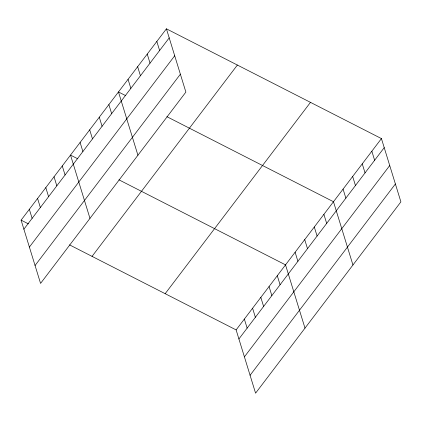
<?xml version="1.0" encoding="UTF-8"?>
<svg xmlns="http://www.w3.org/2000/svg" width="422" height="422" viewBox="0 0 422 422"><rect width="100%" height="100%" fill="white"/><g stroke="black" fill="none" stroke-linecap="round" stroke-linejoin="round"><path stroke-width="0.63" d="M166.421 28.823L185.88 92.086L40.565 283.41L21.1 220.142L166.421 28.823L381.435 138.59L400.9 201.858L255.579 393.177L236.12 329.914L69.53 244.871M23.885 229.199L169.206 37.874M29.387 247.086L174.708 55.762M35.058 265.517L180.379 74.198M92.054 256.37L237.375 65.046M165.16 293.691L310.481 102.367M236.12 329.914L381.435 138.59M238.905 338.971L384.22 147.647M244.407 356.859L389.728 165.535M250.077 375.29L395.398 183.966M125.788 95.694L118.466 91.959L137.925 155.222M166.896 116.683L333.48 201.727L352.945 264.995M77.827 158.83L70.511 155.096L89.97 218.359M118.941 179.819L285.525 264.863L304.99 328.131M21.1 220.142L28.422 223.882M371.845 151.218L374.63 160.276M362.255 163.847L365.041 172.899M352.665 176.475L355.451 185.527M343.075 189.103L345.861 198.155M323.89 214.355L326.675 223.412M314.3 226.983L317.086 236.035M304.71 239.612L307.496 248.663M295.115 252.24L297.9 261.292M277.291 275.708L280.076 284.76M269.057 286.549L271.842 295.6M260.822 297.389L263.608 306.446M252.588 308.234L255.373 317.286M244.354 319.074L247.139 328.126M156.831 41.451L159.616 50.503M147.236 54.074L150.021 63.131M137.646 66.702L140.431 75.754M128.056 79.331L130.841 88.383M108.871 104.587L111.656 113.639M99.281 117.21L102.066 126.268M89.691 129.839L92.476 138.896M80.101 142.467L82.886 151.519M62.271 165.936L65.062 174.988M54.037 176.776L56.822 185.833M45.803 187.621L48.588 196.673M37.569 198.461L40.354 207.513M29.334 209.301L32.119 218.359"/></g></svg>
